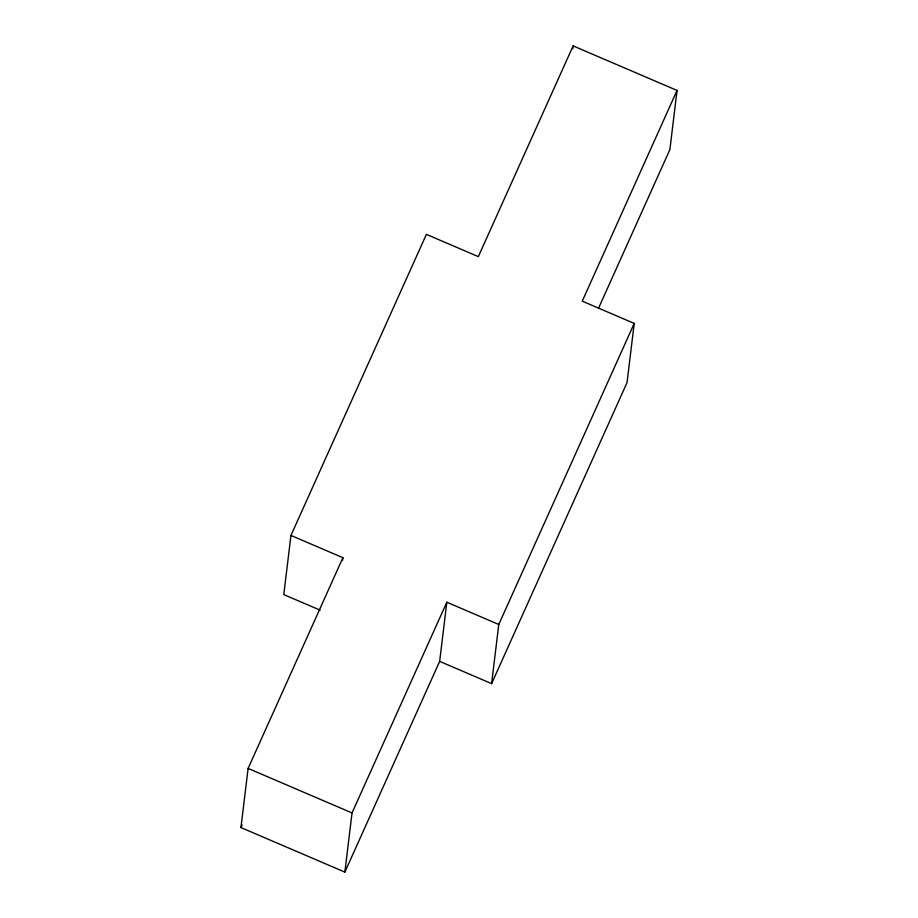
<?xml version="1.0" encoding="UTF-8"?>
<svg xmlns="http://www.w3.org/2000/svg" width="918" height="918" viewBox="0 0 918 918"><rect width="100%" height="100%" fill="white"/><g stroke="black" fill="none" stroke-linecap="round" stroke-linejoin="round"><path stroke-width="1.38" d="M439.665 661.373L491.612 683.635L498.772 624.481L446.825 602.219L439.665 661.373L344.87 872.1L240.952 827.577L248.112 768.412L342.907 557.696L290.949 535.435L426.388 234.365L478.335 256.627L573.13 45.9L677.048 90.423L669.888 149.588L598.502 308.276M290.949 535.435L283.788 594.589L320.164 610.172M342.563 560.508L342.907 557.696M344.87 872.1L352.03 812.946L446.825 602.219M572.786 48.711L573.13 45.9M677.048 90.423L582.253 301.15L634.212 323.411L627.051 382.565L491.612 683.635M240.952 827.577L242.123 824.972M498.772 624.481L634.212 323.411M248.112 768.412L352.03 812.946"/></g></svg>
